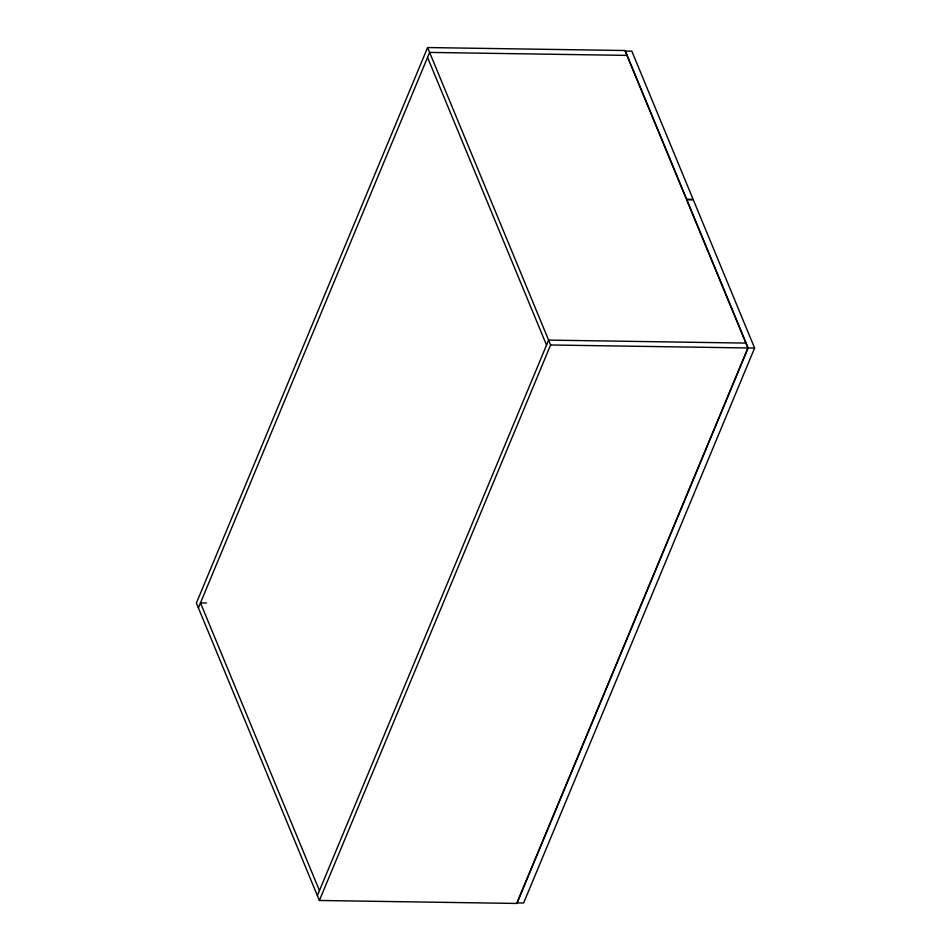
<?xml version="1.0" encoding="UTF-8"?>
<svg xmlns="http://www.w3.org/2000/svg" width="951" height="951" viewBox="0 0 951 951"><rect width="100%" height="100%" fill="white"/><g stroke="black" fill="none" stroke-linecap="round" stroke-linejoin="round"><path stroke-width="1.43" d="M427.605 47.55L196.381 603.041L319.393 900.478L516.916 903.45L748.14 347.959L625.14 50.522L427.605 47.55L550.617 344.987L319.393 900.478M198.39 607.903L429.626 52.412L627.149 55.396M317.372 895.604L548.608 340.113L746.131 343.097M754.618 348.066L523.621 902.998L516.916 902.903L747.914 347.971L686.634 199.793L693.338 199.888L754.618 348.066L550.617 344.987M686.408 199.246L693.113 199.353L631.833 51.176L625.128 51.069L685.849 197.879M206.415 602.993L200.483 602.91L319.453 890.611M427.546 57.417L546.528 345.118"/></g></svg>
